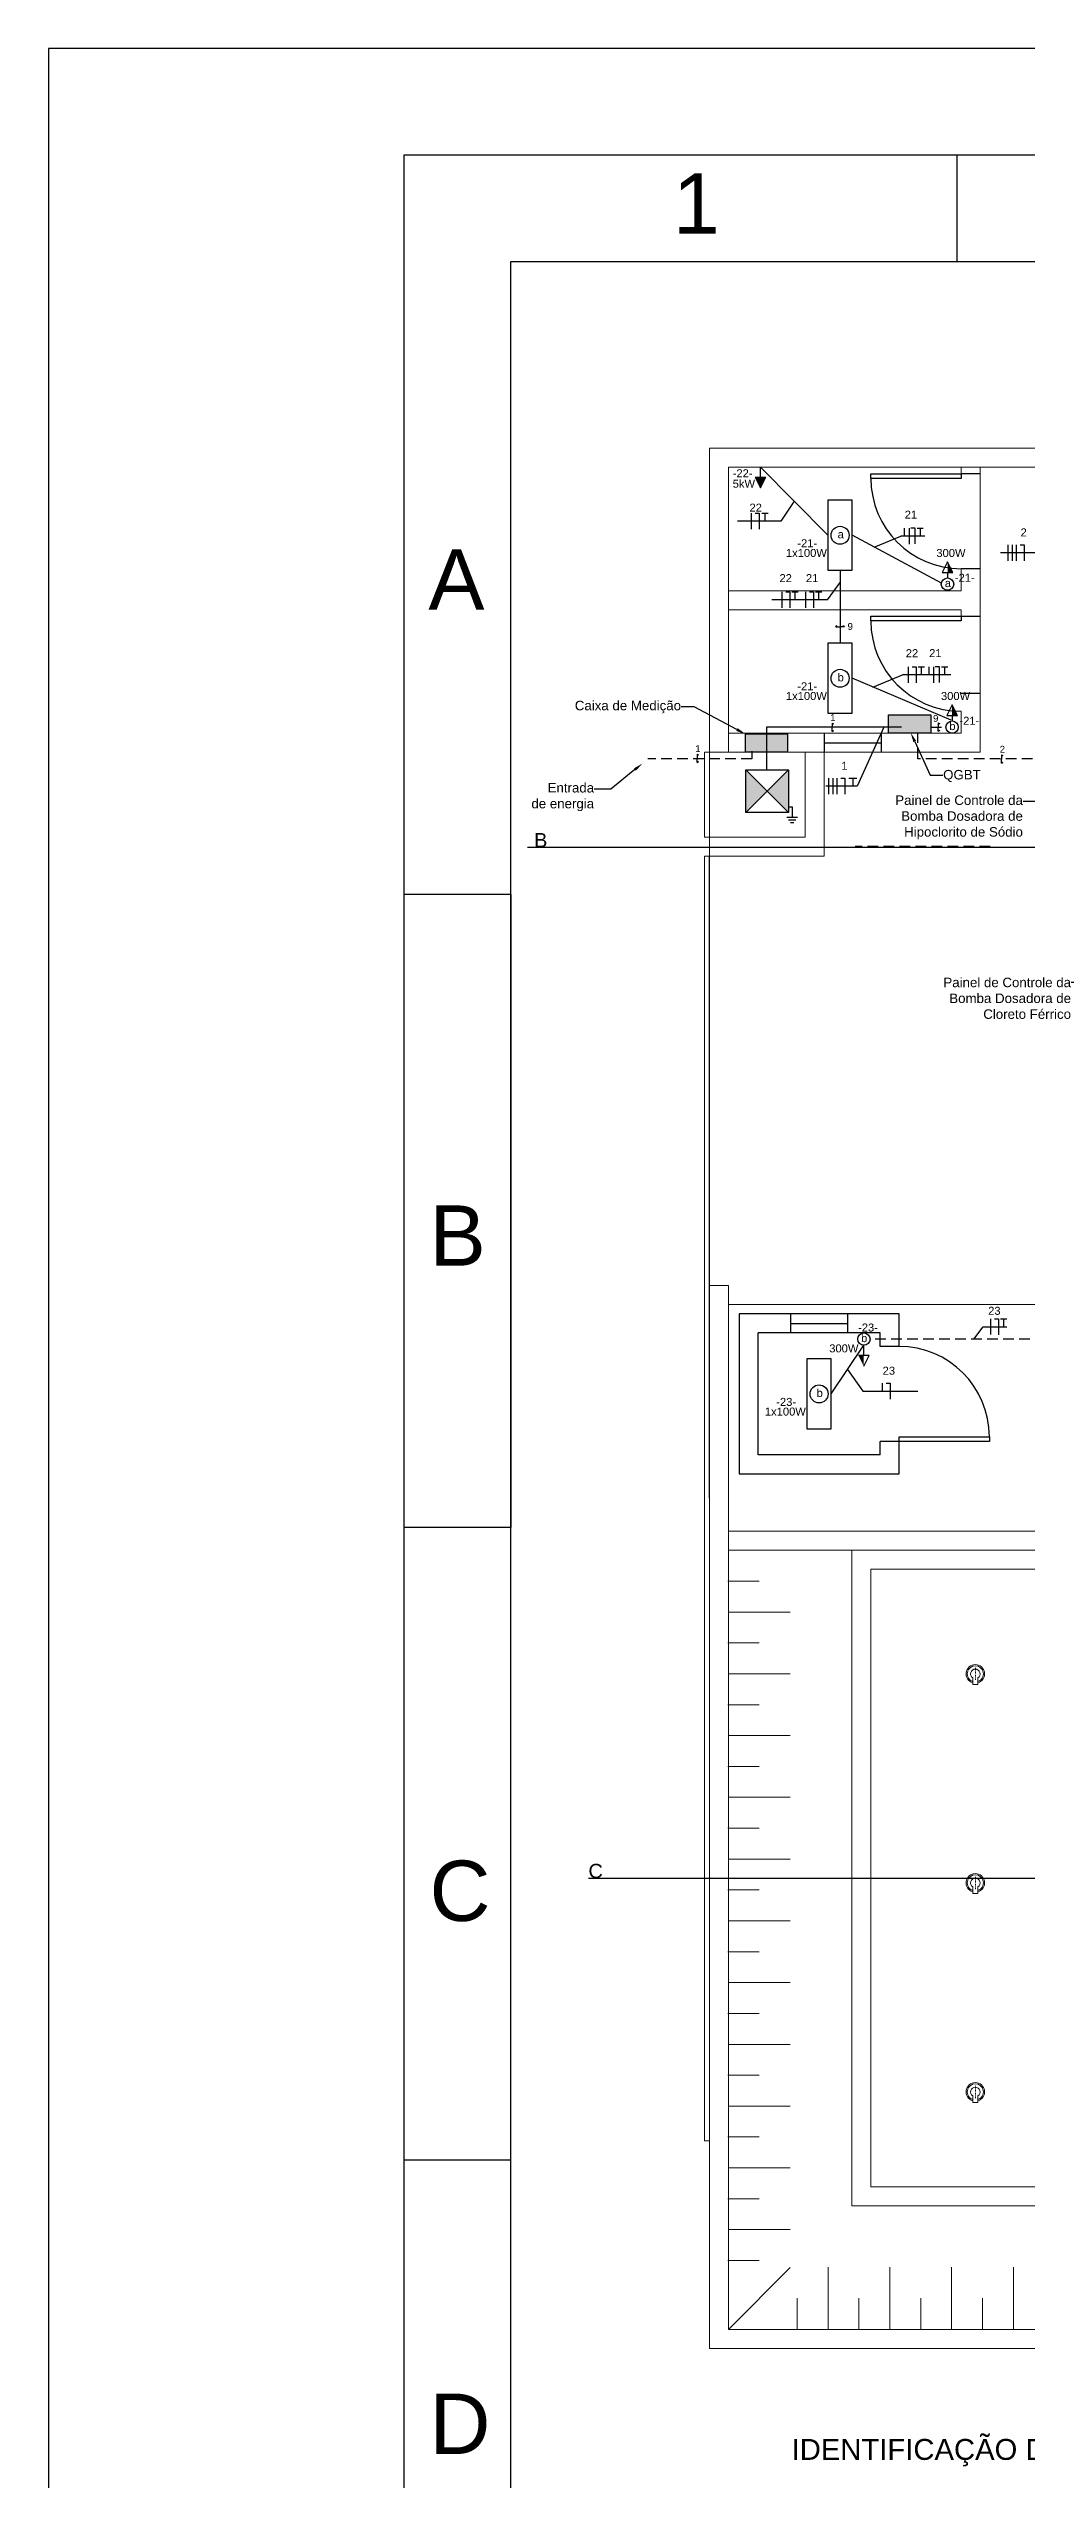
# Model space of a CAD drawing. Header units: millimetres. Extents: x 100 to 940, y 100 to 694.
# Drawn here: x 100 to 237.5, y 352.1 to 693.9 of the extents above; entities that cross this region are included whole.
import ezdxf
from ezdxf import colors
from ezdxf.entities.mleader import LeaderData, LeaderLine
from ezdxf.math import Vec2, Vec3

# ---------------------------------------------------------------- set-up
doc = ezdxf.new("R2010")
doc.units = ezdxf.units.MM
doc.linetypes.add('DASHED', pattern=[0.75, 0.5, -0.25])
doc.linetypes.add('SGC_DASHDOT', pattern=[1, 0.5, -0.25, 0, -0.25])
for name, color, linetype, lineweight in [('Aço 1020', 6, 'Continuous', 9), ('COTAS', 5, 'Continuous', 5), ('PAREDE', 7, 'Continuous', 9), ('SGC-Conexoes (Linhas Externas)', 6, 'Continuous', 9), ('SGC-EIXOS', 9, 'SGC_DASHDOT', 9)]:
    doc.layers.add(name, color=color, linetype=linetype, lineweight=lineweight)
doc.layers.add('Unifilar', color=4, linetype='Continuous')
doc.styles.add('Notes', font='Arial.ttf', dxfattribs={"height": 3})
doc.styles.get("Standard").update_dxf_attribs({"font": 'Arial.ttf'})

# ---------------------------------------------------------------- blocks, each defined once
blk = doc.blocks.new('BB-2-GA01-N0-D0-S0', base_point=(95384, 227116))
at = {"layer": 'SGC-Conexoes (Linhas Externas)'}
for p, q in [((95271, 227143), (95271, 227089)), ((95341, 227143), (95271, 227143)), ((95341, 227089), (95271, 227089))]:
    blk.add_line(p, q, dxfattribs=at)
for radius, start, end in [(97.4, 196, 164), (85, 198.4081, 161.5919), (50, 212.4682, 147.5318)]:
    blk.add_arc((95384, 227116), radius, start, end, dxfattribs=at)
at = {"layer": 'SGC-EIXOS'}
blk.add_line((95319, 227116), (95449, 227116), dxfattribs=at)

msp = doc.modelspace()

# ---------------------------------------------------------------- hatches: boundary and pattern name
at = {"layer": 'Unifilar'}
h = msp.add_hatch(color=256, dxfattribs=at)
h.dxf.hatch_style = 1
h.paths.add_polyline_path([(200.868, 633.691), (199.368, 633.691), (200.118, 632.191)])
h = msp.add_hatch(color=256, dxfattribs=at)
h.dxf.hatch_style = 1
h.paths.add_polyline_path([(227.154, 620.288), (226.402, 621.787), (226.404, 620.287)])
h = msp.add_hatch(color=256, dxfattribs=at)
h.dxf.hatch_style = 1
h.paths.add_polyline_path([(227.801, 600.179), (227.049, 601.678), (227.051, 600.178)])
h = msp.add_hatch(color=256, dxfattribs=at)
h.dxf.hatch_style = 1
h.paths.add_polyline_path([(218.099, 600.24), (218.099, 597.665), (224.041, 597.665), (224.041, 600.24)])
h = msp.add_hatch(color=256, dxfattribs=at)
h.dxf.hatch_style = 1
h.paths.add_polyline_path([(197.973, 597.568), (197.973, 594.993), (203.915, 594.993), (203.915, 597.568)])
h = msp.add_hatch(color=256, dxfattribs=at)
h.dxf.hatch_style = 1
h.paths.add_polyline_path([(201.03, 589.521), (198.03, 592.521), (198.03, 586.521)])
h.paths.add_polyline_path([(204.03, 592.521), (201.03, 589.521), (204.03, 586.521)])
h = msp.add_hatch(color=256, dxfattribs=at)
h.dxf.hatch_style = 1
h.paths.add_polyline_path([(213.883, 510.158), (214.629, 508.656), (214.633, 510.156)])

# ---------------------------------------------------------------- linework, layer by layer
for p, q in [((227.778, 664), (227.778, 679)), ((228.312, 634.181), (230.984, 634.181)), ((228.312, 620.834), (230.984, 620.834)), ((228.312, 614.141), (230.984, 614.141)), ((228.312, 603.305), (230.984, 603.305)), ((209.035, 597.665), (209.035, 594.993)), ((209.035, 596.329), (217.05, 596.329)), ((217.05, 597.665), (217.05, 594.993)), ((165, 575), (150, 575)), ((204.336, 516.013), (204.336, 513.342)), ((204.336, 514.678), (212.351, 514.678)), ((212.351, 516.013), (212.351, 513.342)), ((219.594, 511.443), (216.922, 511.443)), ((219.594, 498.084), (216.922, 498.084)), ((165, 486), (150, 486)), ((165, 397), (150, 397))]:
    msp.add_line(p, q)
at = {"color": 1}
for p, q in [((167.325, 581.634), (480.728, 581.634)), ((175.91, 436.685), (463.431, 436.685))]:
    msp.add_line(p, q, dxfattribs=at)
at = {"color": 4}
msp.add_line((165, 575), (165, 486), dxfattribs=at)
at = {"color": 0}
for p, q in [((197.094, 516.013), (197.094, 493.513)), ((219.594, 516.013), (197.094, 516.013)), ((216.922, 513.342), (199.766, 513.342)), ((199.766, 496.185), (199.766, 513.342)), ((216.922, 511.443), (216.922, 513.342)), ((219.594, 511.443), (219.594, 516.013)), ((216.922, 496.185), (199.766, 496.185)), ((216.922, 496.185), (216.922, 498.084)), ((219.594, 493.513), (219.594, 498.084)), ((197.094, 493.513), (219.594, 493.513))]:
    msp.add_line(p, q, dxfattribs=at)
for points in [[(100, 100), (940, 100), (940, 693.939), (100, 693.939)], [(150, 679), (925, 679), (925, 115), (150, 115)], [(165, 664), (730, 664), (730, 130), (165, 130)], [(228.312, 634.167), (228.312, 633.499), (215.621, 633.499), (215.621, 634.167)], [(228.312, 614.128), (228.312, 613.46), (215.621, 613.46), (215.621, 614.128)], [(219.594, 498.084), (219.594, 498.752), (232.285, 498.752), (232.285, 498.084)]]:
    msp.add_lwpolyline(points, close=True)
for centre, start, end in [((228.312, 633.499), 180, 270), ((228.312, 613.46), 180, 270), ((219.594, 498.752), 0, 90)]:
    msp.add_arc(centre, 12.691, start, end)
at = {"layer": 'Aço 1020'}
for points in [[(192.23, 594.998), (192.91, 594.998), (192.91, 583.073), (192.23, 583.073)], [(192.233, 580.394), (192.901, 580.394), (192.91, 399.759), (192.242, 399.759)]]:
    msp.add_lwpolyline(points, close=True, dxfattribs=at)
at = {"layer": 'PAREDE'}
for p, q in [((192.91, 370.556), (192.91, 637.743)), ((192.91, 637.743), (460.097, 637.743)), ((195.582, 635.071), (457.425, 635.071)), ((195.582, 613.509), (195.582, 635.071)), ((228.312, 635.071), (228.312, 634.181)), ((230.984, 635.071), (230.984, 615.032)), ((228.312, 620.808), (228.312, 617.704)), ((228.312, 617.704), (195.582, 617.704)), ((195.582, 594.993), (195.582, 615.032)), ((228.312, 615.032), (195.582, 615.032)), ((228.312, 615.032), (228.312, 614.141)), ((230.984, 615.032), (230.984, 594.993)), ((228.312, 600.769), (228.312, 597.665)), ((195.582, 594.993), (192.91, 594.993)), ((228.312, 597.665), (195.582, 597.665)), ((230.984, 594.993), (195.582, 594.993)), ((206.363, 583.073), (206.363, 594.993)), ((209.035, 580.402), (209.035, 594.993)), ((206.363, 583.073), (192.91, 583.073)), ((209.035, 580.402), (192.91, 580.402)), ((195.582, 519.994), (192.91, 519.994)), ((195.582, 373.228), (195.582, 519.994)), ((245.688, 517.319), (195.582, 517.319)), ((195.582, 485.446), (406.66, 485.446)), ((195.582, 482.775), (212.949, 482.775)), ((212.949, 390.595), (212.949, 482.775)), ((212.949, 482.775), (436.202, 482.775)), ((362.574, 480.103), (215.621, 480.103)), ((215.621, 480.103), (215.621, 393.267)), ((199.924, 478.433), (195.515, 478.433)), ((195.582, 474.091), (204.265, 474.091)), ((195.582, 474.091), (204.265, 474.091)), ((199.924, 469.749), (195.515, 469.749)), ((195.582, 465.407), (204.265, 465.407)), ((195.582, 465.407), (204.265, 465.407)), ((192.91, 460.681), (192.91, 427.283)), ((199.924, 461.066), (195.515, 461.066)), ((195.582, 456.724), (204.265, 456.724)), ((195.582, 456.724), (204.265, 456.724)), ((199.924, 452.382), (195.515, 452.382)), ((195.582, 448.04), (204.265, 448.04)), ((195.582, 448.04), (204.265, 448.04)), ((199.924, 443.698), (195.515, 443.698)), ((195.582, 439.357), (204.265, 439.357)), ((195.582, 439.357), (204.265, 439.357)), ((199.924, 435.015), (195.515, 435.015)), ((195.582, 430.673), (204.265, 430.673)), ((195.582, 430.673), (204.265, 430.673)), ((199.924, 426.331), (195.515, 426.331)), ((195.582, 421.989), (204.265, 421.989)), ((195.582, 421.989), (204.265, 421.989)), ((199.924, 417.648), (195.515, 417.648)), ((195.582, 413.306), (204.265, 413.306)), ((195.582, 413.306), (204.265, 413.306)), ((199.924, 408.964), (195.515, 408.964)), ((195.582, 404.622), (204.265, 404.622)), ((195.582, 404.622), (204.265, 404.622)), ((199.924, 400.28), (195.515, 400.28)), ((195.582, 395.939), (204.265, 395.939)), ((195.582, 395.939), (204.265, 395.939)), ((195.582, 395.939), (204.265, 395.939)), ((215.621, 393.267), (362.574, 393.267)), ((199.924, 391.597), (195.515, 391.597)), ((438.722, 390.595), (212.949, 390.595)), ((195.582, 387.255), (204.265, 387.255)), ((199.924, 382.913), (195.515, 382.913)), ((195.582, 373.228), (204.265, 381.911)), ((209.609, 373.294), (209.609, 381.978)), ((209.609, 373.294), (209.609, 381.978)), ((218.293, 373.294), (218.293, 381.978)), ((218.293, 373.294), (218.293, 381.978)), ((226.976, 373.294), (226.976, 381.978)), ((226.976, 373.294), (226.976, 381.978)), ((235.66, 373.294), (235.66, 381.978)), ((235.66, 373.294), (235.66, 381.978)), ((205.267, 377.636), (205.267, 373.228)), ((213.951, 377.636), (213.951, 373.228)), ((222.634, 377.636), (222.634, 373.228)), ((231.318, 377.636), (231.318, 373.228)), ((195.582, 373.228), (457.425, 373.228)), ((192.91, 370.556), (460.097, 370.556))]:
    msp.add_line(p, q, dxfattribs=at)
at = {"layer": 'Unifilar'}
for p, q in [((199.368, 633.691), (200.868, 633.691)), ((199.368, 633.691), (200.118, 632.191)), ((200.118, 633.691), (200.117, 635.072)), ((209.593, 625.502), (200.117, 635.072)), ((200.118, 632.191), (200.868, 633.691)), ((204.856, 630.294), (202.985, 627.501)), ((202.985, 627.501), (196.889, 627.501)), ((198.812, 628.626), (198.812, 626.376)), ((199.374, 628.626), (199.937, 628.626)), ((199.937, 628.626), (199.937, 626.376)), ((200.301, 628.619), (201.175, 628.619)), ((200.716, 628.619), (200.716, 627.494)), ((220.326, 626.501), (220.326, 625.376)), ((221.016, 626.501), (221.016, 624.251)), ((221.251, 626.531), (221.813, 626.531)), ((221.813, 626.531), (221.813, 624.281)), ((222.125, 626.501), (222.999, 626.501)), ((222.54, 626.501), (222.54, 625.376)), ((225.548, 618.766), (213.007, 625.502)), ((216.105, 623.838), (219.824, 625.375)), ((223.204, 625.375), (219.824, 625.375)), ((252.246, 623.045), (233.857, 623.045)), ((234.933, 621.92), (234.933, 624.17)), ((235.496, 624.17), (235.496, 621.92)), ((236.058, 624.17), (236.058, 621.92)), ((236.621, 624.17), (237.183, 624.17)), ((237.183, 624.17), (237.183, 621.92)), ((209.516, 616.449), (211.3, 618.845)), ((211.3, 620.578), (211.3, 610.316)), ((226.402, 621.787), (225.654, 620.286)), ((225.654, 620.286), (227.154, 620.288)), ((227.154, 620.288), (226.402, 621.787)), ((226.404, 620.287), (226.402, 619.511)), ((209.516, 616.449), (201.706, 616.449)), ((203.092, 617.574), (203.092, 615.324)), ((203.654, 617.574), (204.217, 617.574)), ((204.217, 617.574), (204.217, 615.324)), ((204.532, 617.573), (205.406, 617.573)), ((204.947, 617.573), (204.947, 616.448)), ((206.43, 617.574), (206.43, 615.324)), ((206.992, 617.574), (207.555, 617.574)), ((207.555, 617.574), (207.555, 615.324)), ((207.834, 617.574), (208.708, 617.574)), ((208.249, 617.574), (208.249, 616.449)), ((210.707, 612.609), (210.805, 612.803)), ((210.707, 612.609), (211.3, 612.609)), ((210.805, 612.803), (210.805, 612.803)), ((210.903, 612.609), (210.805, 612.803)), ((211.893, 612.609), (211.3, 612.609)), ((211.697, 612.609), (211.795, 612.803)), ((211.893, 612.609), (211.795, 612.803)), ((211.795, 612.803), (211.795, 612.803)), ((226.93, 599.49), (213.007, 605.393)), ((215.891, 604.17), (220.088, 605.904)), ((226.85, 605.904), (220.088, 605.904)), ((220.854, 607.02), (220.854, 604.77)), ((221.417, 607.02), (221.979, 607.02)), ((221.979, 607.02), (221.979, 604.77)), ((222.295, 607.019), (223.169, 607.019)), ((222.71, 607.019), (222.71, 605.894)), ((223.763, 607.029), (223.763, 605.904)), ((224.452, 607.029), (224.452, 604.779)), ((224.687, 607.059), (225.25, 607.059)), ((225.25, 607.059), (225.25, 604.809)), ((225.562, 607.029), (226.436, 607.029)), ((225.977, 607.029), (225.977, 605.904)), ((227.049, 601.678), (226.301, 600.177)), ((227.801, 600.179), (227.049, 601.678)), ((210.161, 599.102), (210.161, 598.509)), ((210.161, 599.102), (210.355, 599.004)), ((210.161, 598.906), (210.355, 599.004)), ((210.161, 597.916), (210.161, 598.509)), ((210.355, 599.004), (210.355, 599.004)), ((217.427, 598.509), (213.718, 590.219)), ((225.11, 599.127), (225.11, 598.534)), ((225.11, 599.127), (225.303, 599.029)), ((225.11, 598.931), (225.303, 599.029)), ((225.11, 597.941), (225.11, 598.534)), ((225.303, 599.029), (225.303, 599.029)), ((226.301, 600.177), (227.801, 600.179)), ((227.051, 600.178), (227.048, 599.402)), ((198.903, 595.131), (198.903, 594.07)), ((210.161, 598.112), (210.355, 598.014)), ((210.161, 597.916), (210.355, 598.014)), ((210.355, 598.014), (210.355, 598.014)), ((225.11, 598.137), (225.303, 598.039)), ((225.11, 597.941), (225.303, 598.039)), ((225.303, 598.039), (225.303, 598.039)), ((191.182, 594.727), (191.182, 594.134)), ((191.182, 594.727), (191.376, 594.629)), ((191.182, 594.531), (191.376, 594.629)), ((191.182, 593.541), (191.182, 594.134)), ((191.182, 593.736), (191.376, 593.639)), ((191.182, 593.541), (191.376, 593.639)), ((191.376, 594.629), (191.376, 594.629)), ((191.376, 593.639), (191.376, 593.639)), ((204.03, 592.521), (198.03, 586.521)), ((198.03, 592.521), (204.03, 586.521)), ((209.731, 589.094), (209.731, 591.344)), ((210.294, 591.344), (210.294, 589.094)), ((210.856, 591.344), (210.856, 589.094)), ((211.419, 591.344), (211.981, 591.344)), ((211.981, 591.344), (211.981, 589.094)), ((212.544, 591.344), (213.106, 591.344)), ((213.106, 591.344), (213.669, 591.344)), ((213.106, 591.344), (213.106, 590.222)), ((233.996, 594.632), (233.996, 594.039)), ((233.996, 594.632), (234.189, 594.534)), ((233.996, 594.436), (234.189, 594.534)), ((233.996, 593.446), (233.996, 594.039)), ((233.996, 593.642), (234.189, 593.544)), ((233.996, 593.446), (234.189, 593.544)), ((234.189, 594.534), (234.189, 594.534)), ((234.189, 593.544), (234.189, 593.544)), ((213.718, 590.219), (209.291, 590.219)), ((203.805, 585.856), (205.305, 585.856)), ((204.004, 587.298), (204.555, 587.298)), ((204.053, 585.481), (205.058, 585.481)), ((204.3, 585.106), (204.81, 585.106)), ((204.555, 587.298), (204.555, 585.856)), ((230.116, 512.473), (231.43, 514.2)), ((231.43, 514.2), (234.752, 514.2)), ((232.465, 515.325), (232.465, 513.102)), ((233.027, 515.325), (233.59, 515.325)), ((233.59, 515.325), (233.59, 513.075)), ((233.847, 515.331), (234.721, 515.331)), ((234.262, 515.331), (234.262, 514.206)), ((210.05, 504.763), (214.637, 511.604)), ((215.383, 510.154), (213.883, 510.158)), ((214.629, 508.656), (215.383, 510.154)), ((214.633, 510.156), (214.637, 511.604)), ((212.344, 508.184), (214.485, 505.161)), ((217.223, 506.286), (217.223, 505.161)), ((217.785, 506.286), (218.348, 506.286)), ((218.348, 506.286), (218.348, 504.036)), ((214.485, 505.161), (222.21, 505.161))]:
    msp.add_line(p, q, dxfattribs=at)
at = {"layer": 'Unifilar', "linetype": 'Continuous', "ltscale": 3}
for p, q in [((200.942, 598.509), (200.942, 592.521)), ((219.922, 598.509), (200.942, 598.509))]:
    msp.add_line(p, q, dxfattribs=at)
at = {"layer": 'Unifilar', "linetype": 'DASHED', "ltscale": 3}
for p, q in [((224.041, 598.534), (226.178, 598.534)), ((222.223, 594.062), (222.223, 597.665)), ((198.903, 594.062), (184.265, 594.062)), ((245.116, 594.062), (222.223, 594.062)), ((232.39, 581.725), (213.433, 581.725)), ((244.727, 512.473), (215.505, 512.473))]:
    msp.add_line(p, q, dxfattribs=at)
at = {"layer": 'Unifilar'}
for points in [[(209.593, 620.578), (213.007, 620.578), (213.007, 630.425), (209.593, 630.425)], [(209.593, 600.469), (213.007, 600.469), (213.007, 610.316), (209.593, 610.316)], [(224.041, 597.665), (218.099, 597.665), (218.099, 600.24), (224.041, 600.24)], [(203.915, 594.993), (197.973, 594.993), (197.973, 597.568), (203.915, 597.568)], [(198.03, 592.521), (204.03, 592.521), (204.03, 586.521), (198.03, 586.521)], [(206.637, 499.84), (210.05, 499.84), (210.05, 509.687), (206.637, 509.687)]]:
    msp.add_lwpolyline(points, close=True, dxfattribs=at)
for centre, radius in [((211.3, 625.502), 1.265), ((226.4, 618.643), 0.869), ((211.3, 605.393), 1.265), ((227.047, 598.534), 0.869), ((214.637, 512.473), 0.869), ((208.344, 504.763), 1.265)]:
    msp.add_circle(centre, radius, dxfattribs=at)

# ---------------------------------------------------------------- block references
at = {"layer": 'SGC-Conexoes (Linhas Externas)', "xscale": 0.013359375, "yscale": 0.013359375, "zscale": 0.013359375, "rotation": 90}
for p in [(230.316, 465.407), (230.316, 436.017), (230.316, 406.626)]:
    msp.add_blockref('BB-2-GA01-N0-D0-S0', p, dxfattribs=at)

# ---------------------------------------------------------------- texts
at = {"style": 'Notes'}
for s, p in [('1', (187.799, 667.928)), ('A', (153.395, 615.026)), ('B', (153.571, 522.795)), ('C', (153.571, 430.658)), ('D', (153.571, 355.709))]:
    msp.add_text(s, height=8.485, dxfattribs=at).set_placement(p)
at = {"layer": 'COTAS', "color": 1, "char_height": 2.004, "attachment_point": 1}
for s, insert in [('B', (168.272, 583.638)), ('C', (175.91, 438.689))]:
    msp.add_mtext_dynamic_manual_height_columns(s, width=1385.51337, gutter_width=0.75, heights=[0], dxfattribs=dict(at, insert=insert))
at = {"layer": 'COTAS', "color": 0, "insert": (204.48, 357.816), "char_height": 2.94216, "attachment_point": 1}
msp.add_mtext_dynamic_manual_height_columns('IDENTIFICAÇÃO DOS CIRCUITOS', width=4099.92409, gutter_width=0.75, heights=[0], dxfattribs=at)
at = {"layer": 'Unifilar', "attachment_point": 1}
for s, insert, char_height in [('5kW', (196.196, 633.319), 1.125), ('-22-', (196.196, 634.788), 1.125), ('22', (198.555, 629.954), 1.125), ('21', (220.383, 628.97), 1.125), ('a', (210.95, 626.204), 1.125), ('2', (236.677, 626.477), 1.125), ('1x100W', (203.676, 623.583), 1.125), ('-21-', (205.278, 624.943), 1.125), ('300W', (224.831, 623.581), 1.125), ('22', (202.772, 620.043), 1.125), ('21', (206.486, 620.043), 1.125), ('a', (226.012, 619.347), 1.125), ('-21-', (227.427, 620.098), 1.125), ('9', (212.345, 613.166), 0.971), ('22', (220.535, 609.489), 1.125), ('21', (223.82, 609.498), 1.125), ('b', (210.95, 606.095), 1.125), ('1x100W', (203.676, 603.474), 1.125), ('-21-', (205.278, 604.834), 1.125), ('300W', (225.478, 603.471), 1.125), ('1', (209.906, 600.368), 0.971), ('9', (224.366, 600.238), 0.971), ('b', (226.659, 599.237), 1.125), ('-21-', (228.074, 599.989), 1.125), ('1', (190.927, 595.992), 0.971), ('2', (233.741, 595.898), 0.971), ('1', (211.475, 593.651), 1.125), ('23', (232.116, 517.016), 1.125), ('-23-', (213.824, 514.666), 1.125), ('b', (214.249, 513.176), 1.125), ('300W', (209.771, 511.731), 1.125), ('23', (217.279, 508.593), 1.125), ('1x100W', (200.719, 502.844), 1.125), ('-23-', (202.321, 504.205), 1.125), ('b', (207.994, 505.465), 1.125)]:
    msp.add_mtext_dynamic_manual_height_columns(s, width=1385.51337, gutter_width=0.75, heights=[0], dxfattribs=dict(at, insert=insert, char_height=char_height))

# ---------------------------------------------------------------- leaders
at = {"layer": 'COTAS'}
ml = msp.add_multileader_mtext('Standard', dxfattribs=at)
ml.set_content('Caixa de Medição', color=256)
ml.set_leader_properties()
ml.build(insert=Vec2(0, 0))
ml.multileader.update_dxf_attribs({"arrow_head_size": 1.336})
ctx = ml.context
ctx.base_point, ctx.char_height, ctx.arrow_head_size, ctx.landing_gap_size, ctx.plane_origin = Vec3(174.142, 601.375), 1.33596, 1.336, 0.0267, Vec3(236.49, 658.179)
ctx.text_align_type = 2
notes = []
notes.append((ctx, [(1, (1, 1, 0), (190.755, 601.375), (-1, 0), 1.797, [(0, [(197.973, 597.568)], 0, [])])]))
ctx.mtext.insert, ctx.mtext.alignment, ctx.mtext.flow_direction = Vec3(188.931, 602.234), 3, 5
ml = msp.add_multileader_mtext('Standard', dxfattribs=at)
ml.set_content('QGBT', color=256)
ml.set_leader_properties()
ml.build(insert=Vec2(0, 0))
ml.multileader.update_dxf_attribs({"arrow_head_size": 1.336})
ctx = ml.context
ctx.base_point, ctx.char_height, ctx.arrow_head_size, ctx.landing_gap_size, ctx.plane_origin = Vec3(225.76, 591.784), 1.336, 1.336, 0.0267, Vec3(278.467, 648.589)
notes.append((ctx, [(0, (1, 1, 0), (223.963, 591.784), (1, 0), 1.797, [(0, [(221.236, 597.721)], 0, [])])]))
ctx.mtext.insert, ctx.mtext.flow_direction = Vec3(225.787, 592.507), 5
ml = msp.add_multileader_mtext('Standard', dxfattribs=at)
ml.set_content('Painel de Controle da\\PBomba Dosadora de\\PHipoclorito de Sódio', color=256)
ml.set_leader_properties()
ml.build(insert=Vec2(0, 0))
ml.multileader.update_dxf_attribs({"arrow_head_size": 1.336})
ctx = ml.context
ctx.base_point, ctx.char_height, ctx.arrow_head_size, ctx.landing_gap_size, ctx.plane_origin = Vec3(219.263, 588.071), 1.33596, 1.336, 0.0267, Vec3(296.502, 623.899)
ctx.text_align_type = 2
notes.append((ctx, [(1, (1, 1, 0), (241.127, 588.071), (-1, 0), 4.095, [(0, [(251.595, 589.691)], 0, [])])]))
ctx.mtext.insert, ctx.mtext.alignment, ctx.mtext.flow_direction = Vec3(237.005, 588.922), 3, 5
ml = msp.add_multileader_mtext('Standard', dxfattribs=at)
ml.set_content('Painel de Controle da\\PBomba Dosadora de\\PCloreto Férrico', color=256)
ml.set_leader_properties()
ml.build(insert=Vec2(0, 0))
ml.multileader.update_dxf_attribs({"arrow_head_size": 1.336})
ctx = ml.context
ctx.base_point, ctx.char_height, ctx.arrow_head_size, ctx.landing_gap_size, ctx.plane_origin = Vec3(226.027, 562.618), 1.33596, 1.336, 0.0267, Vec3(296.502, 598.333)
ctx.text_align_type = 2
notes.append((ctx, [(1, (1, 1, 0), (247.891, 562.618), (-1, 0), 4.095, [(0, [(251.595, 567.717)], 0, [])])]))
ctx.mtext.insert, ctx.mtext.alignment, ctx.mtext.flow_direction = Vec3(243.77, 563.296), 3, 5
at = {"layer": 'Unifilar'}
ml = msp.add_multileader_mtext('Standard', dxfattribs=at)
ml.set_content('Entrada \\Pde energia', color=256)
ml.set_leader_properties()
ml.build(insert=Vec2(0, 0))
ml.multileader.update_dxf_attribs({"arrow_head_size": 1.336})
ctx = ml.context
ctx.base_point, ctx.char_height, ctx.arrow_head_size, ctx.landing_gap_size, ctx.plane_origin = Vec3(168.003, 589.816), 1.336, 1.336, 0.0267, Vec3(173.187, 613.198)
ctx.text_align_type = 2
notes.append((ctx, [(1, (1, 1, 0), (179.055, 589.816), (-1, 0), 2.323, [(0, [(183.483, 593.399)], 0, [])])]))
ctx.mtext.insert, ctx.mtext.alignment, ctx.mtext.flow_direction = Vec3(176.705, 590.676), 3, 5
for ctx, leaders in notes:
    for number, flags, end, landing, length, lines in leaders:
        leader = LeaderData()
        leader.index, (leader.has_last_leader_line, leader.has_dogleg_vector, leader.attachment_direction) = number, flags
        leader.last_leader_point, leader.dogleg_vector, leader.dogleg_length = Vec3(end), Vec3(landing), length
        for number, points, colour, breaks in lines:
            line = LeaderLine()
            line.index, line.vertices, line.color, line.breaks = number, Vec3.list(points), colors.encode_raw_color(colour), breaks
            leader.lines.append(line)
        ctx.leaders.append(leader)

doc.saveas('drawing.dxf')
